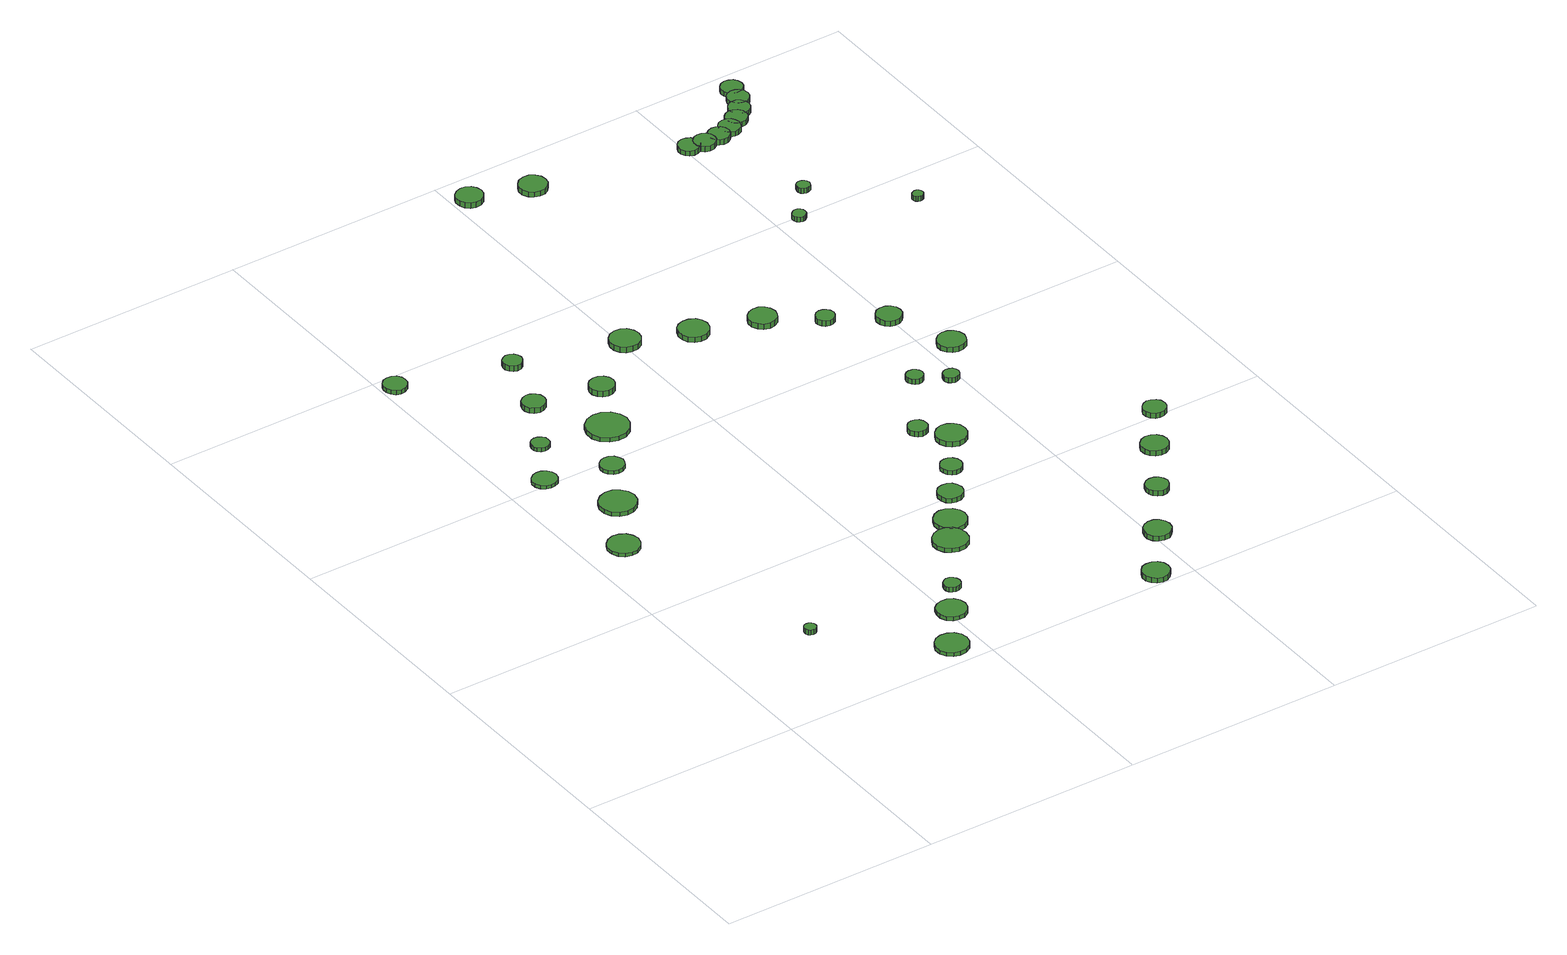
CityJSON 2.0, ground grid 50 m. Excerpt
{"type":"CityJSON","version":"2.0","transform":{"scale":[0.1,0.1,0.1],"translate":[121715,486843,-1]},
"CityObjects":{
"tree1":{"type":"SolitaryVegetationObject","attributes":{"function":"something"},"geometry":[{"type":"MultiSurface","lod":"1","boundaries":[[[0,1,2,3,4,5,6,7,8,9,10,11,12,13,14]],[[15,16,17,18,19,20,21,22,23,24,25,26,27,28,29]],[[0,29,28,1]],[[1,28,27,2]],[[2,27,26,3]],[[3,26,25,4]],[[4,25,24,5]],[[5,24,23,6]],[[6,23,22,7]],[[7,22,21,8]],[[8,21,20,9]],[[9,20,19,10]],[[10,19,18,11]],[[11,18,17,12]],[[12,17,16,13]],[[13,16,15,14]],[[14,15,29,0]]]}]},
"tree2":{"type":"SolitaryVegetationObject","attributes":{"function":"something"},"geometry":[{"type":"MultiSurface","lod":"1","boundaries":[[[30,31,32,33,34,35,36,37,38,39,40,41,42,43,44]],[[45,46,47,48,49,50,51,52,53,54,55,56,57,58,59]],[[30,59,58,31]],[[31,58,57,32]],[[32,57,56,33]],[[33,56,55,34]],[[34,55,54,35]],[[35,54,53,36]],[[36,53,52,37]],[[37,52,51,38]],[[38,51,50,39]],[[39,50,49,40]],[[40,49,48,41]],[[41,48,47,42]],[[42,47,46,43]],[[43,46,45,44]],[[44,45,59,30]]]}]},
"tree3":{"type":"SolitaryVegetationObject","attributes":{"function":"something"},"geometry":[{"type":"MultiSurface","lod":"1","boundaries":[[[60,61,62,63,64,65,66,67,68,69,70,71,72,73,74]],[[75,76,77,78,79,80,81,82,83,84,85,86,87,88,89]],[[60,89,88,61]],[[61,88,87,62]],[[62,87,86,63]],[[63,86,85,64]],[[64,85,84,65]],[[65,84,83,66]],[[66,83,82,67]],[[67,82,81,68]],[[68,81,80,69]],[[69,80,79,70]],[[70,79,78,71]],[[71,78,77,72]],[[72,77,76,73]],[[73,76,75,74]],[[74,75,89,60]]]}]},
"tree4":{"type":"SolitaryVegetationObject","attributes":{"function":"something"},"geometry":[{"type":"MultiSurface","lod":"1","boundaries":[[[90,91,92,93,94,95,96,97,98,99,100,101,102,103,104]],[[105,106,107,108,109,110,111,112,113,114,115,116,117,118,119]],[[90,119,118,91]],[[91,118,117,92]],[[92,117,116,93]],[[93,116,115,94]],[[94,115,114,95]],[[95,114,113,96]],[[96,113,112,97]],[[97,112,111,98]],[[98,111,110,99]],[[99,110,109,100]],[[100,109,108,101]],[[101,108,107,102]],[[102,107,106,103]],[[103,106,105,104]],[[104,105,119,90]]]}]},
"tree5":{"type":"SolitaryVegetationObject","attributes":{"function":"something"},"geometry":[{"type":"MultiSurface","lod":"1","boundaries":[[[120,121,122,123,124,125,126,127,128,129,130,131,132,133,134]],[[135,136,137,138,139,140,141,142,143,144,145,146,147,148,149]],[[120,149,148,121]],[[121,148,147,122]],[[122,147,146,123]],[[123,146,145,124]],[[124,145,144,125]],[[125,144,143,126]],[[126,143,142,127]],[[127,142,141,128]],[[128,141,140,129]],[[129,140,139,130]],[[130,139,138,131]],[[131,138,137,132]],[[132,137,136,133]],[[133,136,135,134]],[[134,135,149,120]]]}]},
"tree6":{"type":"SolitaryVegetationObject","attributes":{"function":"something"},"geometry":[{"type":"MultiSurface","lod":"1","boundaries":[[[150,151,152,153,154,155,156,157,158,159,160,161,162,163,164]],[[165,166,167,168,169,170,171,172,173,174,175,176,177,178,179]],[[150,179,178,151]],[[151,178,177,152]],[[152,177,176,153]],[[153,176,175,154]],[[154,175,174,155]],[[155,174,173,156]],[[156,173,172,157]],[[157,172,171,158]],[[158,171,170,159]],[[159,170,169,160]],[[160,169,168,161]],[[161,168,167,162]],[[162,167,166,163]],[[163,166,165,164]],[[164,165,179,150]]]}]},
"tree7":{"type":"SolitaryVegetationObject","attributes":{"function":"something"},"geometry":[{"type":"MultiSurface","lod":"1","boundaries":[[[180,181,182,183,184,185,186,187,188,189,190,191,192,193,194]],[[195,196,197,198,199,200,201,202,203,204,205,206,207,208,209]],[[180,209,208,181]],[[181,208,207,182]],[[182,207,206,183]],[[183,206,205,184]],[[184,205,204,185]],[[185,204,203,186]],[[186,203,202,187]],[[187,202,201,188]],[[188,201,200,189]],[[189,200,199,190]],[[190,199,198,191]],[[191,198,197,192]],[[192,197,196,193]],[[193,196,195,194]],[[194,195,209,180]]]}]},
"tree8":{"type":"SolitaryVegetationObject","attributes":{"function":"something"},"geometry":[{"type":"MultiSurface","lod":"1","boundaries":[[[210,211,212,213,214,215,216,217,218,219,220,221,222,223,224]],[[225,226,227,228,229,230,231,232,233,234,235,236,237,238,239]],[[210,239,238,211]],[[211,238,237,212]],[[212,237,236,213]],[[213,236,235,214]],[[214,235,234,215]],[[215,234,233,216]],[[216,233,232,217]],[[217,232,231,218]],[[218,231,230,219]],[[219,230,229,220]],[[220,229,228,221]],[[221,228,227,222]],[[222,227,226,223]],[[223,226,225,224]],[[224,225,239,210]]]}]},
"tree9":{"type":"SolitaryVegetationObject","attributes":{"function":"something"},"geometry":[{"type":"MultiSurface","lod":"1","boundaries":[[[240,241,242,243,244,245,246,247,248,249,250,251,252,253,254]],[[255,256,257,258,259,260,261,262,263,264,265,266,267,268,269]],[[240,269,268,241]],[[241,268,267,242]],[[242,267,266,243]],[[243,266,265,244]],[[244,265,264,245]],[[245,264,263,246]],[[246,263,262,247]],[[247,262,261,248]],[[248,261,260,249]],[[249,260,259,250]],[[250,259,258,251]],[[251,258,257,252]],[[252,257,256,253]],[[253,256,255,254]],[[254,255,269,240]]]}]},
"tree10":{"type":"SolitaryVegetationObject","attributes":{"function":"something"},"geometry":[{"type":"MultiSurface","lod":"1","boundaries":[[[270,271,272,273,274,275,276,277,278,279,280,281,282,283,284]],[[285,286,287,288,289,290,291,292,293,294,295,296,297,298,299]],[[270,299,298,271]],[[271,298,297,272]],[[272,297,296,273]],[[273,296,295,274]],[[274,295,294,275]],[[275,294,293,276]],[[276,293,292,277]],[[277,292,291,278]],[[278,291,290,279]],[[279,290,289,280]],[[280,289,288,281]],[[281,288,287,282]],[[282,287,286,283]],[[283,286,285,284]],[[284,285,299,270]]]}]},
"tree11":{"type":"SolitaryVegetationObject","attributes":{"function":"something"},"geometry":[{"type":"MultiSurface","lod":"1","boundaries":[[[300,301,302,303,304,305,306,307,308,309,310,311,312,313,314]],[[315,316,317,318,319,320,321,322,323,324,325,326,327,328,329]],[[300,329,328,301]],[[301,328,327,302]],[[302,327,326,303]],[[303,326,325,304]],[[304,325,324,305]],[[305,324,323,306]],[[306,323,322,307]],[[307,322,321,308]],[[308,321,320,309]],[[309,320,319,310]],[[310,319,318,311]],[[311,318,317,312]],[[312,317,316,313]],[[313,316,315,314]],[[314,315,329,300]]]}]},
"tree12":{"type":"SolitaryVegetationObject","attributes":{"function":"something"},"geometry":[{"type":"MultiSurface","lod":"1","boundaries":[[[330,331,332,333,334,335,336,337,338,339,340,341,342,343,344]],[[345,346,347,348,349,350,351,352,353,354,355,356,357,358,359]],[[330,359,358,331]],[[331,358,357,332]],[[332,357,356,333]],[[333,356,355,334]],[[334,355,354,335]],[[335,354,353,336]],[[336,353,352,337]],[[337,352,351,338]],[[338,351,350,339]],[[339,350,349,340]],[[340,349,348,341]],[[341,348,347,342]],[[342,347,346,343]],[[343,346,345,344]],[[344,345,359,330]]]}]},
"tree13":{"type":"SolitaryVegetationObject","attributes":{"function":"something"},"geometry":[{"type":"MultiSurface","lod":"1","boundaries":[[[360,361,362,363,364,365,366,367,368,369,370,371,372,373,374]],[[375,376,377,378,379,380,381,382,383,384,385,386,387,388,389]],[[360,389,388,361]],[[361,388,387,362]],[[362,387,386,363]],[[363,386,385,364]],[[364,385,384,365]],[[365,384,383,366]],[[366,383,382,367]],[[367,382,381,368]],[[368,381,380,369]],[[369,380,379,370]],[[370,379,378,371]],[[371,378,377,372]],[[372,377,376,373]],[[373,376,375,374]],[[374,375,389,360]]]}]},
"tree14":{"type":"SolitaryVegetationObject","attributes":{"function":"something"},"geometry":[{"type":"MultiSurface","lod":"1","boundaries":[[[390,391,392,393,394,395,396,397,398,399,400,401,402,403,404]],[[405,406,407,408,409,410,411,412,413,414,415,416,417,418,419]],[[390,419,418,391]],[[391,418,417,392]],[[392,417,416,393]],[[393,416,415,394]],[[394,415,414,395]],[[395,414,413,396]],[[396,413,412,397]],[[397,412,411,398]],[[398,411,410,399]],[[399,410,409,400]],[[400,409,408,401]],[[401,408,407,402]],[[402,407,406,403]],[[403,406,405,404]],[[404,405,419,390]]]}]},
"tree15":{"type":"SolitaryVegetationObject","attributes":{"function":"something"},"geometry":[{"type":"MultiSurface","lod":"1","boundaries":[[[420,421,422,423,424,425,426,427,428,429,430,431,432,433,434]],[[435,436,437,438,439,440,441,442,443,444,445,446,447,448,449]],[[420,449,448,421]],[[421,448,447,422]],[[422,447,446,423]],[[423,446,445,424]],[[424,445,444,425]],[[425,444,443,426]],[[426,443,442,427]],[[427,442,441,428]],[[428,441,440,429]],[[429,440,439,430]],[[430,439,438,431]],[[431,438,437,432]],[[432,437,436,433]],[[433,436,435,434]],[[434,435,449,420]]]}]},
"tree16":{"type":"SolitaryVegetationObject","attributes":{"function":"something"},"geometry":[{"type":"MultiSurface","lod":"1","boundaries":[[[450,451,452,453,454,455,456,457,458,459,460,461,462,463,464]],[[465,466,467,468,469,470,471,472,473,474,475,476,477,478,479]],[[450,479,478,451]],[[451,478,477,452]],[[452,477,476,453]],[[453,476,475,454]],[[454,475,474,455]],[[455,474,473,456]],[[456,473,472,457]],[[457,472,471,458]],[[458,471,470,459]],[[459,470,469,460]],[[460,469,468,461]],[[461,468,467,462]],[[462,467,466,463]],[[463,466,465,464]],[[464,465,479,450]]]}]},
"tree17":{"type":"SolitaryVegetationObject","attributes":{"function":"something"},"geometry":[{"type":"MultiSurface","lod":"1","boundaries":[[[480,481,482,483,484,485,486,487,488,489,490,491,492,493,494]],[[495,496,497,498,499,500,501,502,503,504,505,506,507,508,509]],[[480,509,508,481]],[[481,508,507,482]],[[482,507,506,483]],[[483,506,505,484]],[[484,505,504,485]],[[485,504,503,486]],[[486,503,502,487]],[[487,502,501,488]],[[488,501,500,489]],[[489,500,499,490]],[[490,499,498,491]],[[491,498,497,492]],[[492,497,496,493]],[[493,496,495,494]],[[494,495,509,480]]]}]},
"tree18":{"type":"SolitaryVegetationObject","attributes":{"function":"something"},"geometry":[{"type":"MultiSurface","lod":"1","boundaries":[[[510,511,512,513,514,515,516,517,518,519,520,521,522,523,524]],[[525,526,527,528,529,530,531,532,533,534,535,536,537,538,539]],[[510,539,538,511]],[[511,538,537,512]],[[512,537,536,513]],[[513,536,535,514]],[[514,535,534,515]],[[515,534,533,516]],[[516,533,532,517]],[[517,532,531,518]],[[518,531,530,519]],[[519,530,529,520]],[[520,529,528,521]],[[521,528,527,522]],[[522,527,526,523]],[[523,526,525,524]],[[524,525,539,510]]]}]},
"tree19":{"type":"SolitaryVegetationObject","attributes":{"function":"something"},"geometry":[{"type":"MultiSurface","lod":"1","boundaries":[[[540,541,542,543,544,545,546,547,548,549,550,551,552,553,554]],[[555,556,557,558,559,560,561,562,563,564,565,566,567,568,569]],[[540,569,568,541]],[[541,568,567,542]],[[542,567,566,543]],[[543,566,565,544]],[[544,565,564,545]],[[545,564,563,546]],[[546,563,562,547]],[[547,562,561,548]],[[548,561,560,549]],[[549,560,559,550]],[[550,559,558,551]],[[551,558,557,552]],[[552,557,556,553]],[[553,556,555,554]],[[554,555,569,540]]]}]},
"tree20":{"type":"SolitaryVegetationObject","attributes":{"function":"something"},"geometry":[{"type":"MultiSurface","lod":"1","boundaries":[[[570,571,572,573,574,575,576,577,578,579,580,581,582,583,584]],[[585,586,587,588,589,590,591,592,593,594,595,596,597,598,599]],[[570,599,598,571]],[[571,598,597,572]],[[572,597,596,573]],[[573,596,595,574]],[[574,595,594,575]],[[575,594,593,576]],[[576,593,592,577]],[[577,592,591,578]],[[578,591,590,579]],[[579,590,589,580]],[[580,589,588,581]],[[581,588,587,582]],[[582,587,586,583]],[[583,586,585,584]],[[584,585,599,570]]]}]},
"tree21":{"type":"SolitaryVegetationObject","attributes":{"function":"something"},"geometry":[{"type":"MultiSurface","lod":"1","boundaries":[[[600,601,602,603,604,605,606,607,608,609,610,611,612,613,614]],[[615,616,617,618,619,620,621,622,623,624,625,626,627,628,629]],[[600,629,628,601]],[[601,628,627,602]],[[602,627,626,603]],[[603,626,625,604]],[[604,625,624,605]],[[605,624,623,606]],[[606,623,622,607]],[[607,622,621,608]],[[608,621,620,609]],[[609,620,619,610]],[[610,619,618,611]],[[611,618,617,612]],[[612,617,616,613]],[[613,616,615,614]],[[614,615,629,600]]]}]},
"tree22":{"type":"SolitaryVegetationObject","attributes":{"function":"something"},"geometry":[{"type":"MultiSurface","lod":"1","boundaries":[[[630,631,632,633,634,635,636,637,638,639,640,641,642,643,644]],[[645,646,647,648,649,650,651,652,653,654,655,656,657,658,659]],[[630,659,658,631]],[[631,658,657,632]],[[632,657,656,633]],[[633,656,655,634]],[[634,655,654,635]],[[635,654,653,636]],[[636,653,652,637]],[[637,652,651,638]],[[638,651,650,639]],[[639,650,649,640]],[[640,649,648,641]],[[641,648,647,642]],[[642,647,646,643]],[[643,646,645,644]],[[644,645,659,630]]]}]},
"tree23":{"type":"SolitaryVegetationObject","attributes":{"function":"something"},"geometry":[{"type":"MultiSurface","lod":"1","boundaries":[[[660,661,662,663,664,665,666,667,668,669,670,671,672,673,674]],[[675,676,677,678,679,680,681,682,683,684,685,686,687,688,689]],[[660,689,688,661]],[[661,688,687,662]],[[662,687,686,663]],[[663,686,685,664]],[[664,685,684,665]],[[665,684,683,666]],[[666,683,682,667]],[[667,682,681,668]],[[668,681,680,669]],[[669,680,679,670]],[[670,679,678,671]],[[671,678,677,672]],[[672,677,676,673]],[[673,676,675,674]],[[674,675,689,660]]]}]},
"tree24":{"type":"SolitaryVegetationObject","attributes":{"function":"something"},"geometry":[{"type":"MultiSurface","lod":"1","boundaries":[[[690,691,692,693,694,695,696,697,698,699,700,701,702,703,704]],[[705,706,707,708,709,710,711,712,713,714,715,716,717,718,719]],[[690,719,718,691]],[[691,718,717,692]],[[692,717,716,693]],[[693,716,715,694]],[[694,715,714,695]],[[695,714,713,696]],[[696,713,712,697]],[[697,712,711,698]],[[698,711,710,699]],[[699,710,709,700]],[[700,709,708,701]],[[701,708,707,702]],[[702,707,706,703]],[[703,706,705,704]],[[704,705,719,690]]]}]},
"tree25":{"type":"SolitaryVegetationObject","attributes":{"function":"something"},"geometry":[{"type":"MultiSurface","lod":"1","boundaries":[[[720,721,722,723,724,725,726,727,728,729,730,731,732,733,734]],[[735,736,737,738,739,740,741,742,743,744,745,746,747,748,749]],[[720,749,748,721]],[[721,748,747,722]],[[722,747,746,723]],[[723,746,745,724]],[[724,745,744,725]],[[725,744,743,726]],[[726,743,742,727]],[[727,742,741,728]],[[728,741,740,729]],[[729,740,739,730]],[[730,739,738,731]],[[731,738,737,732]],[[732,737,736,733]],[[733,736,735,734]],[[734,735,749,720]]]}]},
"tree26":{"type":"SolitaryVegetationObject","attributes":{"function":"something"},"geometry":[{"type":"MultiSurface","lod":"1","boundaries":[[[750,751,752,753,754,755,756,757,758,759,760,761,762,763,764]],[[765,766,767,768,769,770,771,772,773,774,775,776,777,778,779]],[[750,779,778,751]],[[751,778,777,752]],[[752,777,776,753]],[[753,776,775,754]],[[754,775,774,755]],[[755,774,773,756]],[[756,773,772,757]],[[757,772,771,758]],[[758,771,770,759]],[[759,770,769,760]],[[760,769,768,761]],[[761,768,767,762]],[[762,767,766,763]],[[763,766,765,764]],[[764,765,779,750]]]}]},
"tree27":{"type":"SolitaryVegetationObject","attributes":{"function":"something"},"geometry":[{"type":"MultiSurface","lod":"1","boundaries":[[[780,781,782,783,784,785,786,787,788,789,790,791,792,793,794]],[[795,796,797,798,799,800,801,802,803,804,805,806,807,808,809]],[[780,809,808,781]],[[781,808,807,782]],[[782,807,806,783]],[[783,806,805,784]],[[784,805,804,785]],[[785,804,803,786]],[[786,803,802,787]],[[787,802,801,788]],[[788,801,800,789]],[[789,800,799,790]],[[790,799,798,791]],[[791,798,797,792]],[[792,797,796,793]],[[793,796,795,794]],[[794,795,809,780]]]}]},
"tree28":{"type":"SolitaryVegetationObject","attributes":{"function":"something"},"geometry":[{"type":"MultiSurface","lod":"1","boundaries":[[[810,811,812,813,814,815,816,817,818,819,820,821,822,823,824]],[[825,826,827,828,829,830,831,832,833,834,835,836,837,838,839]],[[810,839,838,811]],[[811,838,837,812]],[[812,837,836,813]],[[813,836,835,814]],[[814,835,834,815]],[[815,834,833,816]],[[816,833,832,817]],[[817,832,831,818]],[[818,831,830,819]],[[819,830,829,820]],[[820,829,828,821]],[[821,828,827,822]],[[822,827,826,823]],[[823,826,825,824]],[[824,825,839,810]]]}]},
"tree29":{"type":"SolitaryVegetationObject","attributes":{"function":"something"},"geometry":[{"type":"MultiSurface","lod":"1","boundaries":[[[840,841,842,843,844,845,846,847,848,849,850,851,852,853,854]],[[855,856,857,858,859,860,861,862,863,864,865,866,867,868,869]],[[840,869,868,841]],[[841,868,867,842]],[[842,867,866,843]],[[843,866,865,844]],[[844,865,864,845]],[[845,864,863,846]],[[846,863,862,847]],[[847,862,861,848]],[[848,861,860,849]],[[849,860,859,850]],[[850,859,858,851]],[[851,858,857,852]],[[852,857,856,853]],[[853,856,855,854]],[[854,855,869,840]]]}]},
"tree30":{"type":"SolitaryVegetationObject","attributes":{"function":"something"},"geometry":[{"type":"MultiSurface","lod":"1","boundaries":[[[870,871,872,873,874,875,876,877,878,879,880,881,882,883,884]],[[885,886,887,888,889,890,891,892,893,894,895,896,897,898,899]],[[870,899,898,871]],[[871,898,897,872]],[[872,897,896,873]],[[873,896,895,874]],[[874,895,894,875]],[[875,894,893,876]],[[876,893,892,877]],[[877,892,891,878]],[[878,891,890,879]],[[879,890,889,880]],[[880,889,888,881]],[[881,888,887,882]],[[882,887,886,883]],[[883,886,885,884]],[[884,885,899,870]]]}]},
"tree31":{"type":"SolitaryVegetationObject","attributes":{"function":"something"},"geometry":[{"type":"MultiSurface","lod":"1","boundaries":[[[900,901,902,903,904,905,906,907,908,909,910,911,912,913,914]],[[915,916,917,918,919,920,921,922,923,924,925,926,927,928,929]],[[900,929,928,901]],[[901,928,927,902]],[[902,927,926,903]],[[903,926,925,904]],[[904,925,924,905]],[[905,924,923,906]],[[906,923,922,907]],[[907,922,921,908]],[[908,921,920,909]],[[909,920,919,910]],[[910,919,918,911]],[[911,918,917,912]],[[912,917,916,913]],[[913,916,915,914]],[[914,915,929,900]]]}]},
"tree32":{"type":"SolitaryVegetationObject","attributes":{"function":"something"},"geometry":[{"type":"MultiSurface","lod":"1","boundaries":[[[930,931,932,933,934,935,936,937,938,939,940,941,942,943,944]],[[945,946,947,948,949,950,951,952,953,954,955,956,957,958,959]],[[930,959,958,931]],[[931,958,957,932]],[[932,957,956,933]],[[933,956,955,934]],[[934,955,954,935]],[[935,954,953,936]],[[936,953,952,937]],[[937,952,951,938]],[[938,951,950,939]],[[939,950,949,940]],[[940,949,948,941]],[[941,948,947,942]],[[942,947,946,943]],[[943,946,945,944]],[[944,945,959,930]]]}]},
"tree33":{"type":"SolitaryVegetationObject","attributes":{"function":"something"},"geometry":[{"type":"MultiSurface","lod":"1","boundaries":[[[960,961,962,963,964,965,966,967,968,969,970,971,972,973,974]],[[975,976,977,978,979,980,981,982,983,984,985,986,987,988,989]],[[960,989,988,961]],[[961,988,987,962]],[[962,987,986,963]],[[963,986,985,964]],[[964,985,984,965]],[[965,984,983,966]],[[966,983,982,967]],[[967,982,981,968]],[[968,981,980,969]],[[969,980,979,970]],[[970,979,978,971]],[[971,978,977,972]],[[972,977,976,973]],[[973,976,975,974]],[[974,975,989,960]]]}]},
"tree34":{"type":"SolitaryVegetationObject","attributes":{"function":"something"},"geometry":[{"type":"MultiSurface","lod":"1","boundaries":[[[990,991,992,993,994,995,996,997,998,999,1000,1001,1002,1003,1004]],[[1005,1006,1007,1008,1009,1010,1011,1012,1013,1014,1015,1016,1017,1018,1019]],[[990,1019,1018,991]],[[991,1018,1017,992]],[[992,1017,1016,993]],[[993,1016,1015,994]],[[994,1015,1014,995]],[[995,1014,1013,996]],[[996,1013,1012,997]],[[997,1012,1011,998]],[[998,1011,1010,999]],[[999,1010,1009,1000]],[[1000,1009,1008,1001]],[[1001,1008,1007,1002]],[[1002,1007,1006,1003]],[[1003,1006,1005,1004]],[[1004,1005,1019,990]]]}]},
"tree35":{"type":"SolitaryVegetationObject","attributes":{"function":"something"},"geometry":[{"type":"MultiSurface","lod":"1","boundaries":[[[1020,1021,1022,1023,1024,1025,1026,1027,1028,1029,1030,1031,1032,1033,1034]],[[1035,1036,1037,1038,1039,1040,1041,1042,1043,1044,1045,1046,1047,1048,1049]],[[1020,1049,1048,1021]],[[1021,1048,1047,1022]],[[1022,1047,1046,1023]],[[1023,1046,1045,1024]],[[1024,1045,1044,1025]],[[1025,1044,1043,1026]],[[1026,1043,1042,1027]],[[1027,1042,1041,1028]],[[1028,1041,1040,1029]],[[1029,1040,1039,1030]],[[1030,1039,1038,1031]],[[1031,1038,1037,1032]],[[1032,1037,1036,1033]],[[1033,1036,1035,1034]],[[1034,1035,1049,1020]]]}]},
"tree36":{"type":"SolitaryVegetationObject","attributes":{"function":"something"},"geometry":[{"type":"MultiSurface","lod":"1","boundaries":[[[1050,1051,1052,1053,1054,1055,1056,1057,1058,1059,1060,1061,1062,1063,1064]],[[1065,1066,1067,1068,1069,1070,1071,1072,1073,1074,1075,1076,1077,1078,1079]],[[1050,1079,1078,1051]],[[1051,1078,1077,1052]],[[1052,1077,1076,1053]],[[1053,1076,1075,1054]],[[1054,1075,1074,1055]],[[1055,1074,1073,1056]],[[1056,1073,1072,1057]],[[1057,1072,1071,1058]],[[1058,1071,1070,1059]],[[1059,1070,1069,1060]],[[1060,1069,1068,1061]],[[1061,1068,1067,1062]],[[1062,1067,1066,1063]],[[1063,1066,1065,1064]],[[1064,1065,1079,1050]]]}]},
"tree37":{"type":"SolitaryVegetationObject","attributes":{"function":"something"},"geometry":[{"type":"MultiSurface","lod":"1","boundaries":[[[1080,1081,1082,1083,1084,1085,1086,1087,1088,1089,1090,1091,1092,1093,1094]],[[1095,1096,1097,1098,1099,1100,1101,1102,1103,1104,1105,1106,1107,1108,1109]],[[1080,1109,1108,1081]],[[1081,1108,1107,1082]],[[1082,1107,1106,1083]],[[1083,1106,1105,1084]],[[1084,1105,1104,1085]],[[1085,1104,1103,1086]],[[1086,1103,1102,1087]],[[1087,1102,1101,1088]],[[1088,1101,1100,1089]],[[1089,1100,1099,1090]],[[1090,1099,1098,1091]],[[1091,1098,1097,1092]],[[1092,1097,1096,1093]],[[1093,1096,1095,1094]],[[1094,1095,1109,1080]]]}]},
"tree38":{"type":"SolitaryVegetationObject","attributes":{"function":"something"},"geometry":[{"type":"MultiSurface","lod":"1","boundaries":[[[1110,1111,1112,1113,1114,1115,1116,1117,1118,1119,1120,1121,1122,1123,1124]],[[1125,1126,1127,1128,1129,1130,1131,1132,1133,1134,1135,1136,1137,1138,1139]],[[1110,1139,1138,1111]],[[1111,1138,1137,1112]],[[1112,1137,1136,1113]],[[1113,1136,1135,1114]],[[1114,1135,1134,1115]],[[1115,1134,1133,1116]],[[1116,1133,1132,1117]],[[1117,1132,1131,1118]],[[1118,1131,1130,1119]],[[1119,1130,1129,1120]],[[1120,1129,1128,1121]],[[1121,1128,1127,1122]],[[1122,1127,1126,1123]],[[1123,1126,1125,1124]],[[1124,1125,1139,1110]]]}]},
"tree39":{"type":"SolitaryVegetationObject","attributes":{"function":"something"},"geometry":[{"type":"MultiSurface","lod":"1","boundaries":[[[1140,1141,1142,1143,1144,1145,1146,1147,1148,1149,1150,1151,1152,1153,1154]],[[1155,1156,1157,1158,1159,1160,1161,1162,1163,1164,1165,1166,1167,1168,1169]],[[1140,1169,1168,1141]],[[1141,1168,1167,1142]],[[1142,1167,1166,1143]],[[1143,1166,1165,1144]],[[1144,1165,1164,1145]],[[1145,1164,1163,1146]],[[1146,1163,1162,1147]],[[1147,1162,1161,1148]],[[1148,1161,1160,1149]],[[1149,1160,1159,1150]],[[1150,1159,1158,1151]],[[1151,1158,1157,1152]],[[1152,1157,1156,1153]],[[1153,1156,1155,1154]],[[1154,1155,1169,1140]]]}]},
"tree40":{"type":"SolitaryVegetationObject","attributes":{"function":"something"},"geometry":[{"type":"MultiSurface","lod":"1","boundaries":[[[1170,1171,1172,1173,1174,1175,1176,1177,1178,1179,1180,1181,1182,1183,1184]],[[1185,1186,1187,1188,1189,1190,1191,1192,1193,1194,1195,1196,1197,1198,1199]],[[1170,1199,1198,1171]],[[1171,1198,1197,1172]],[[1172,1197,1196,1173]],[[1173,1196,1195,1174]],[[1174,1195,1194,1175]],[[1175,1194,1193,1176]],[[1176,1193,1192,1177]],[[1177,1192,1191,1178]],[[1178,1191,1190,1179]],[[1179,1190,1189,1180]],[[1180,1189,1188,1181]],[[1181,1188,1187,1182]],[[1182,1187,1186,1183]],[[1183,1186,1185,1184]],[[1184,1185,1199,1170]]]}]},
"tree41":{"type":"SolitaryVegetationObject","attributes":{"function":"something"},"geometry":[{"type":"MultiSurface","lod":"1","boundaries":[[[1200,1201,1202,1203,1204,1205,1206,1207,1208,1209,1210,1211,1212,1213,1214]],[[1215,1216,1217,1218,1219,1220,1221,1222,1223,1224,1225,1226,1227,1228,1229]],[[1200,1229,1228,1201]],[[1201,1228,1227,1202]],[[1202,1227,1226,1203]],[[1203,1226,1225,1204]],[[1204,1225,1224,1205]],[[1205,1224,1223,1206]],[[1206,1223,1222,1207]],[[1207,1222,1221,1208]],[[1208,1221,1220,1209]],[[1209,1220,1219,1210]],[[1210,1219,1218,1211]],[[1211,1218,1217,1212]],[[1212,1217,1216,1213]],[[1213,1216,1215,1214]],[[1214,1215,1229,1200]]]}]},
"tree42":{"type":"SolitaryVegetationObject","attributes":{"function":"something"},"geometry":[{"type":"MultiSurface","lod":"1","boundaries":[[[1230,1231,1232,1233,1234,1235,1236,1237,1238,1239,1240,1241,1242,1243,1244]],[[1245,1246,1247,1248,1249,1250,1251,1252,1253,1254,1255,1256,1257,1258,1259]],[[1230,1259,1258,1231]],[[1231,1258,1257,1232]],[[1232,1257,1256,1233]],[[1233,1256,1255,1234]],[[1234,1255,1254,1235]],[[1235,1254,1253,1236]],[[1236,1253,1252,1237]],[[1237,1252,1251,1238]],[[1238,1251,1250,1239]],[[1239,1250,1249,1240]],[[1240,1249,1248,1241]],[[1241,1248,1247,1242]],[[1242,1247,1246,1243]],[[1243,1246,1245,1244]],[[1244,1245,1259,1230]]]}]},
"tree43":{"type":"SolitaryVegetationObject","attributes":{"function":"something"},"geometry":[{"type":"MultiSurface","lod":"1","boundaries":[[[1260,1261,1262,1263,1264,1265,1266,1267,1268,1269,1270,1271,1272,1273,1274]],[[1275,1276,1277,1278,1279,1280,1281,1282,1283,1284,1285,1286,1287,1288,1289]],[[1260,1289,1288,1261]],[[1261,1288,1287,1262]],[[1262,1287,1286,1263]],[[1263,1286,1285,1264]],[[1264,1285,1284,1265]],[[1265,1284,1283,1266]],[[1266,1283,1282,1267]],[[1267,1282,1281,1268]],[[1268,1281,1280,1269]],[[1269,1280,1279,1270]],[[1270,1279,1278,1271]],[[1271,1278,1277,1272]],[[1272,1277,1276,1273]],[[1273,1276,1275,1274]],[[1274,1275,1289,1260]]]}]},
"tree44":{"type":"SolitaryVegetationObject","attributes":{"function":"something"},"geometry":[{"type":"MultiSurface","lod":"1","boundaries":[[[1290,1291,1292,1293,1294,1295,1296,1297,1298,1299,1300,1301,1302,1303,1304]],[[1305,1306,1307,1308,1309,1310,1311,1312,1313,1314,1315,1316,1317,1318,1319]],[[1290,1319,1318,1291]],[[1291,1318,1317,1292]],[[1292,1317,1316,1293]],[[1293,1316,1315,1294]],[[1294,1315,1314,1295]],[[1295,1314,1313,1296]],[[1296,1313,1312,1297]],[[1297,1312,1311,1298]],[[1298,1311,1310,1299]],[[1299,1310,1309,1300]],[[1300,1309,1308,1301]],[[1301,1308,1307,1302]],[[1302,1307,1306,1303]],[[1303,1306,1305,1304]],[[1304,1305,1319,1290]]]}]},
"tree45":{"type":"SolitaryVegetationObject","attributes":{"function":"something"},"geometry":[{"type":"MultiSurface","lod":"1","boundaries":[[[1320,1321,1322,1323,1324,1325,1326,1327,1328,1329,1330,1331,1332,1333,1334]],[[1335,1336,1337,1338,1339,1340,1341,1342,1343,1344,1345,1346,1347,1348,1349]],[[1320,1349,1348,1321]],[[1321,1348,1347,1322]],[[1322,1347,1346,1323]],[[1323,1346,1345,1324]],[[1324,1345,1344,1325]],[[1325,1344,1343,1326]],[[1326,1343,1342,1327]],[[1327,1342,1341,1328]],[[1328,1341,1340,1329]],[[1329,1340,1339,1330]],[[1330,1339,1338,1331]],[[1331,1338,1337,1332]],[[1332,1337,1336,1333]],[[1333,1336,1335,1334]],[[1334,1335,1349,1320]]]}]},
"tree46":{"type":"SolitaryVegetationObject","attributes":{"function":"something"},"geometry":[{"type":"MultiSurface","lod":"1","boundaries":[[[1350,1351,1352,1353,1354,1355,1356,1357,1358,1359,1360,1361,1362,1363,1364]],[[1365,1366,1367,1368,1369,1370,1371,1372,1373,1374,1375,1376,1377,1378,1379]],[[1350,1379,1378,1351]],[[1351,1378,1377,1352]],[[1352,1377,1376,1353]],[[1353,1376,1375,1354]],[[1354,1375,1374,1355]],[[1355,1374,1373,1356]],[[1356,1373,1372,1357]],[[1357,1372,1371,1358]],[[1358,1371,1370,1359]],[[1359,1370,1369,1360]],[[1360,1369,1368,1361]],[[1361,1368,1367,1362]],[[1362,1367,1366,1363]],[[1363,1366,1365,1364]],[[1364,1365,1379,1350]]]}]}
},
"vertices":[
[242,262,21],[241,267,21],[238,272,21],[233,275,21],[228,275,21],[222,274,21],[218,270,21],[216,265,21],[216,259,21],[218,254,21],[222,250,21],[228,249,21],[233,249,21],[238,252,21],[241,257,21],[241,257,9],[238,252,9],[233,249,9],[228,249,9],[222,250,9],[218,254,9],[216,259,9],[216,265,9],[218,270,9],[222,274,9],[228,275,9],[233,275,9],[238,272,9],[241,267,9],[242,262,9],
[126,729,15],[122,744,15],[114,756,15],[101,763,15],[86,765,15],[72,760,15],[61,750,15],[55,737,15],[55,722,15],[61,708,15],[72,698,15],[86,694,15],[101,695,15],[114,703,15],[122,715,15],[122,715,7],[114,703,7],[101,695,7],[86,694,7],[72,698,7],[61,708,7],[55,722,7],[55,737,7],[61,750,7],[72,760,7],[86,765,7],[101,763,7],[114,756,7],[122,744,7],[126,729,7],
[118,1013,15],[116,1024,15],[109,1033,15],[99,1039,15],[88,1040,15],[77,1037,15],[68,1029,15],[63,1019,15],[63,1007,15],[68,997,15],[77,989,15],[88,986,15],[99,987,15],[109,992,15],[116,1002,15],[116,1002,7],[109,992,7],[99,987,7],[88,986,7],[77,989,7],[68,997,7],[63,1007,7],[63,1019,7],[68,1029,7],[77,1037,7],[88,1040,7],[99,1039,7],[109,1033,7],[116,1024,7],[118,1013,7],
[206,859,17],[202,876,17],[192,889,17],[178,898,17],[161,900,17],[145,894,17],[132,883,17],[125,867,17],[125,850,17],[132,835,17],[145,823,17],[161,818,17],[178,820,17],[192,828,17],[202,842,17],[202,842,7],[192,828,7],[178,820,7],[161,818,7],[145,823,7],[132,835,7],[125,850,7],[125,867,7],[132,883,7],[145,894,7],[161,900,7],[178,898,7],[192,889,7],[202,876,7],[206,859,7],
[475,57,15],[472,72,15],[463,84,15],[449,92,15],[434,93,15],[420,89,15],[409,79,15],[402,65,15],[402,49,15],[409,35,15],[420,25,15],[434,21,15],[449,22,15],[463,30,15],[472,42,15],[472,42,6],[463,30,6],[449,22,6],[434,21,6],[420,25,6],[409,35,6],[402,49,6],[402,65,6],[409,79,6],[420,89,6],[434,93,6],[449,92,6],[463,84,6],[472,72,6],[475,57,6],
[58,1465,16],[56,1476,16],[50,1485,16],[40,1490,16],[29,1491,16],[19,1488,16],[11,1480,16],[7,1471,16],[7,1460,16],[11,1450,16],[19,1442,16],[29,1439,16],[40,1440,16],[50,1446,16],[56,1454,16],[56,1454,6],[50,1446,6],[40,1440,6],[29,1439,6],[19,1442,6],[11,1450,6],[7,1460,6],[7,1471,6],[11,1480,6],[19,1488,6],[29,1491,6],[40,1490,6],[50,1485,6],[56,1476,6],[58,1465,6],
[176,1124,15],[175,1132,15],[170,1139,15],[162,1143,15],[154,1144,15],[146,1142,15],[139,1136,15],[136,1128,15],[136,1119,15],[139,1112,15],[146,1106,15],[154,1103,15],[162,1104,15],[170,1109,15],[175,1115,15],[175,1115,6],[170,1109,6],[162,1104,6],[154,1103,6],[146,1106,6],[139,1112,6],[136,1119,6],[136,1128,6],[139,1136,6],[146,1142,6],[154,1144,6],[162,1143,6],[170,1139,6],[175,1132,6],[176,1124,6],
[261,979,15],[258,989,15],[252,998,15],[242,1004,15],[231,1005,15],[221,1002,15],[212,994,15],[208,984,15],[208,973,15],[212,963,15],[221,955,15],[231,952,15],[242,953,15],[252,959,15],[258,968,15],[258,968,6],[252,959,6],[242,953,6],[231,952,6],[221,955,6],[212,963,6],[208,973,6],[208,984,6],[212,994,6],[221,1002,6],[231,1005,6],[242,1004,6],[252,998,6],[258,989,6],[261,979,6],
[542,160,15],[539,174,15],[531,185,15],[519,192,15],[505,193,15],[492,189,15],[481,180,15],[476,167,15],[476,153,15],[481,140,15],[492,131,15],[505,127,15],[519,128,15],[531,135,15],[539,146,15],[539,146,6],[531,135,6],[519,128,6],[505,127,6],[492,131,6],[481,140,6],[476,153,6],[476,167,6],[481,180,6],[492,189,6],[505,193,6],[519,192,6],[531,185,6],[539,174,6],[542,160,6],
[252,1249,19],[250,1260,19],[244,1268,19],[234,1274,19],[224,1275,19],[213,1271,19],[205,1264,19],[201,1254,19],[201,1244,19],[205,1234,19],[213,1227,19],[224,1223,19],[234,1224,19],[244,1230,19],[250,1238,19],[250,1238,6],[244,1230,6],[234,1224,6],[224,1223,6],[213,1227,6],[205,1234,6],[201,1244,6],[201,1254,6],[205,1264,6],[213,1271,6],[224,1275,6],[234,1274,6],[244,1268,6],[250,1260,6],[252,1249,6],
[578,232,17],[576,240,17],[572,246,17],[565,250,17],[557,251,17],[550,248,17],[544,243,17],[541,236,17],[541,228,17],[544,221,17],[550,216,17],[557,213,17],[565,214,17],[572,218,17],[576,224,17],[576,224,6],[572,218,6],[565,214,6],[557,213,6],[550,216,6],[544,221,6],[541,228,6],[541,236,6],[544,243,6],[550,248,6],[557,251,6],[565,250,6],[572,246,6],[576,240,6],[578,232,6],
[351,1096,16],[347,1115,16],[335,1131,16],[318,1141,16],[299,1143,16],[280,1137,16],[265,1124,16],[257,1106,16],[257,1086,16],[265,1068,16],[280,1055,16],[299,1049,16],[318,1051,16],[335,1061,16],[347,1077,16],[347,1077,6],[335,1061,6],[318,1051,6],[299,1049,6],[280,1055,6],[265,1068,6],[257,1086,6],[257,1106,6],[265,1124,6],[280,1137,6],[299,1143,6],[318,1141,6],[335,1131,6],[347,1115,6],[351,1096,6],
[293,1390,22],[291,1399,22],[286,1406,22],[278,1411,22],[269,1412,22],[261,1409,22],[254,1403,22],[250,1395,22],[250,1385,22],[254,1377,22],[261,1371,22],[269,1368,22],[278,1369,22],[286,1374,22],[291,1381,22],[291,1381,9],[286,1374,9],[278,1369,9],[269,1368,9],[261,1371,9],[254,1377,9],[250,1385,9],[250,1395,9],[254,1403,9],[261,1409,9],[269,1412,9],[278,1411,9],[286,1406,9],[291,1399,9],[293,1390,9],
[403,1219,20],[400,1231,20],[393,1240,20],[383,1246,20],[372,1247,20],[360,1243,20],[352,1236,20],[347,1225,20],[347,1213,20],[352,1203,20],[360,1195,20],[372,1191,20],[383,1192,20],[393,1198,20],[400,1208,20],[400,1208,7],[393,1198,7],[383,1192,7],[372,1191,7],[360,1195,7],[352,1203,7],[347,1213,7],[347,1225,7],[352,1236,7],[360,1243,7],[372,1247,7],[383,1246,7],[393,1240,7],[400,1231,7],[403,1219,7],
[686,366,16],[683,382,16],[674,395,16],[660,403,16],[644,404,16],[629,399,16],[617,389,16],[610,374,16],[610,358,16],[617,343,16],[629,333,16],[644,328,16],[660,329,16],[674,337,16],[683,350,16],[683,350,6],[674,337,6],[660,329,6],[644,328,6],[629,333,6],[617,343,6],[610,358,6],[610,374,6],[617,389,6],[629,399,6],[644,404,6],[660,403,6],[674,395,6],[683,382,6],[686,366,6],
[724,424,16],[721,438,16],[712,450,16],[699,458,16],[684,460,16],[670,455,16],[659,445,16],[653,431,16],[653,416,16],[659,402,16],[670,392,16],[684,388,16],[699,389,16],[712,397,16],[721,409,16],[721,409,6],[712,397,6],[699,389,6],[684,388,6],[670,392,6],[659,402,6],[653,416,6],[653,431,6],[659,445,6],[670,455,6],[684,460,6],[699,458,6],[712,450,6],[721,438,6],[724,424,6],
[771,503,17],[768,515,17],[762,524,17],[752,530,17],[740,531,17],[729,528,17],[720,520,17],[716,509,17],[716,498,17],[720,487,17],[729,479,17],[740,476,17],[752,477,17],[762,483,17],[768,492,17],[768,492,6],[762,483,6],[752,477,6],[740,476,6],[729,479,6],[720,487,6],[716,498,6],[716,509,6],[720,520,6],[729,528,6],[740,531,6],[752,530,6],[762,524,6],[768,515,6],[771,503,6],
[541,1328,19],[538,1342,19],[530,1354,19],[518,1361,19],[504,1362,19],[490,1358,19],[480,1348,19],[474,1335,19],[474,1321,19],[480,1308,19],[490,1299,19],[504,1295,19],[518,1296,19],[530,1303,19],[538,1315,19],[538,1315,6],[530,1303,6],[518,1296,6],[504,1295,6],[490,1299,6],[480,1308,6],[474,1321,6],[474,1335,6],[480,1348,6],[490,1358,6],[504,1362,6],[518,1361,6],[530,1354,6],[538,1342,6],[541,1328,6],
[955,30,19],[953,43,19],[945,53,19],[934,59,19],[922,60,19],[910,57,19],[901,48,19],[895,37,19],[895,24,19],[901,13,19],[910,4,19],[922,0,19],[934,2,19],[945,8,19],[953,18,19],[953,18,7],[945,8,7],[934,2,7],[922,0,7],[910,4,7],[901,13,7],[895,24,7],[895,37,7],[901,48,7],[910,57,7],[922,60,7],[934,59,7],[945,53,7],[953,43,7],[955,30,7],
[823,582,16],[821,592,16],[815,600,16],[807,605,16],[797,606,16],[787,603,16],[780,596,16],[776,587,16],[776,577,16],[780,568,16],[787,561,16],[797,558,16],[807,559,16],[815,564,16],[821,572,16],[821,572,6],[815,564,6],[807,559,6],[797,558,6],[787,561,6],[780,568,6],[776,577,6],[776,587,6],[780,596,6],[787,603,6],[797,606,6],[807,605,6],[815,600,6],[821,592,6],[823,582,6],
[678,1281,17],[675,1295,17],[667,1306,17],[654,1313,17],[640,1314,17],[627,1310,17],[616,1301,17],[611,1288,17],[611,1274,17],[616,1261,17],[627,1251,17],[640,1247,17],[654,1248,17],[667,1255,17],[675,1267,17],[675,1267,5],[667,1255,5],[654,1248,5],[640,1247,5],[627,1251,5],[616,1261,5],[611,1274,5],[611,1288,5],[616,1301,5],[627,1310,5],[640,1314,5],[654,1313,5],[667,1306,5],[675,1295,5],[678,1281,5],
[841,731,19],[839,740,19],[834,747,19],[826,752,19],[817,753,19],[808,750,19],[802,744,19],[798,736,19],[798,726,19],[802,718,19],[808,712,19],[817,709,19],[826,710,19],[834,715,19],[839,722,19],[839,722,6],[834,715,6],[826,710,6],[817,709,6],[808,712,6],[802,718,6],[798,726,6],[798,736,6],[802,744,6],[808,750,6],[817,753,6],[826,752,6],[834,747,6],[839,740,6],[841,731,6],
[1042,151,20],[1040,163,20],[1032,174,20],[1022,180,20],[1009,181,20],[997,177,20],[988,169,20],[983,157,20],[983,145,20],[988,133,20],[997,125,20],[1009,121,20],[1022,122,20],[1032,129,20],[1040,139,20],[1040,139,8],[1032,129,8],[1022,122,8],[1009,121,8],[997,125,8],[988,133,8],[983,145,8],[983,157,8],[988,169,8],[997,177,8],[1009,181,8],[1022,180,8],[1032,174,8],[1040,163,8],[1042,151,8],
[897,674,17],[894,688,17],[886,699,17],[874,706,17],[860,708,17],[846,703,17],[836,694,17],[830,681,17],[830,667,17],[836,654,17],[846,645,17],[860,640,17],[874,642,17],[886,649,17],[894,660,17],[894,660,5],[886,649,5],[874,642,5],[860,640,5],[846,645,5],[836,654,5],[830,667,5],[830,681,5],[836,694,5],[846,703,5],[860,708,5],[874,706,5],[886,699,5],[894,688,5],[897,674,5],
[565,1926,23],[562,1938,23],[555,1948,23],[544,1954,23],[532,1955,23],[520,1951,23],[511,1943,23],[506,1932,23],[506,1919,23],[511,1908,23],[520,1900,23],[532,1896,23],[544,1897,23],[555,1904,23],[562,1914,23],[562,1914,10],[555,1904,10],[544,1897,10],[532,1896,10],[520,1900,10],[511,1908,10],[506,1919,10],[506,1932,10],[511,1943,10],[520,1951,10],[532,1955,10],[544,1954,10],[555,1948,10],[562,1938,10],[565,1926,10],
[815,1235,19],[812,1248,19],[805,1258,19],[794,1265,19],[781,1266,19],[768,1262,19],[759,1254,19],[753,1242,19],[753,1229,19],[759,1217,19],[768,1208,19],[781,1204,19],[794,1206,19],[805,1212,19],[812,1223,19],[812,1223,6],[805,1212,6],[794,1206,6],[781,1204,6],[768,1208,6],[759,1217,6],[753,1229,6],[753,1242,6],[759,1254,6],[768,1262,6],[781,1266,6],[794,1265,6],[805,1258,6],[812,1248,6],[815,1235,6],
[935,882,22],[933,889,22],[929,895,22],[922,899,22],[914,900,22],[907,898,22],[901,893,22],[898,885,22],[898,878,22],[901,871,22],[907,866,22],[914,863,22],[922,864,22],[929,868,22],[933,874,22],[933,874,10],[929,868,10],[922,864,10],[914,863,10],[907,866,10],[901,871,10],[898,878,10],[898,885,10],[901,893,10],[907,898,10],[914,900,10],[922,899,10],[929,895,10],[933,889,10],[935,882,10],
[1127,281,20],[1124,291,20],[1118,300,20],[1109,305,20],[1098,306,20],[1088,303,20],[1080,296,20],[1076,286,20],[1076,275,20],[1080,266,20],[1088,259,20],[1098,255,20],[1109,256,20],[1118,262,20],[1124,270,20],[1124,270,8],[1118,262,8],[1109,256,8],[1098,255,8],[1088,259,8],[1080,266,8],[1076,275,8],[1076,286,8],[1080,296,8],[1088,303,8],[1098,306,8],[1109,305,8],[1118,300,8],[1124,291,8],[1127,281,8],
[696,1886,22],[694,1899,22],[686,1909,22],[675,1916,22],[662,1917,22],[649,1913,22],[640,1904,22],[634,1892,22],[634,1879,22],[640,1867,22],[649,1859,22],[662,1855,22],[675,1856,22],[686,1863,22],[694,1873,22],[694,1873,10],[686,1863,10],[675,1856,10],[662,1855,10],[649,1859,10],[640,1867,10],[634,1879,10],[634,1892,10],[640,1904,10],[649,1913,10],[662,1917,10],[675,1916,10],[686,1909,10],[694,1899,10],[696,1886,10],
[999,844,21],[997,852,21],[993,858,21],[986,861,21],[979,862,21],[972,860,21],[966,855,21],[963,848,21],[963,841,21],[966,834,21],[972,829,21],[979,827,21],[986,828,21],[993,831,21],[997,837,21],[997,837,9],[993,831,9],[986,828,9],[979,827,9],[972,829,9],[966,834,9],[963,841,9],[963,848,9],[966,855,9],[972,860,9],[979,862,9],[986,861,9],[993,858,9],[997,852,9],[999,844,9],
[908,1160,22],[906,1169,22],[901,1176,22],[893,1180,22],[885,1181,22],[876,1178,22],[870,1172,22],[866,1164,22],[866,1156,22],[870,1148,22],[876,1142,22],[885,1139,22],[893,1140,22],[901,1144,22],[906,1151,22],[906,1151,9],[901,1144,9],[893,1140,9],[885,1139,9],[876,1142,9],[870,1148,9],[866,1156,9],[866,1164,9],[870,1172,9],[876,1178,9],[885,1181,9],[893,1180,9],[901,1176,9],[906,1169,9],[908,1160,9],
[1211,405,20],[1208,417,20],[1201,427,20],[1190,433,20],[1178,435,20],[1166,431,20],[1156,422,20],[1151,411,20],[1151,398,20],[1156,387,20],[1166,379,20],[1178,375,20],[1190,376,20],[1201,382,20],[1208,392,20],[1208,392,8],[1201,382,8],[1190,376,8],[1178,375,8],[1166,379,8],[1156,387,8],[1151,398,8],[1151,411,8],[1156,422,8],[1166,431,8],[1178,435,8],[1190,433,8],[1201,427,8],[1208,417,8],[1211,405,8],
[1019,1083,29],[1017,1094,29],[1010,1103,29],[1000,1109,29],[988,1110,29],[977,1107,29],[969,1099,29],[964,1088,29],[964,1077,29],[969,1066,29],[977,1058,29],[988,1055,29],[1000,1056,29],[1010,1062,29],[1017,1071,29],[1017,1071,16],[1010,1062,16],[1000,1056,16],[988,1055,16],[977,1058,16],[969,1066,16],[964,1077,16],[964,1088,16],[969,1099,16],[977,1107,16],[988,1110,16],[1000,1109,16],[1010,1103,16],[1017,1094,16],[1019,1083,16],
[1078,939,26],[1075,951,26],[1068,962,26],[1057,968,26],[1044,970,26],[1031,966,26],[1022,957,26],[1016,945,26],[1016,932,26],[1022,920,26],[1031,912,26],[1044,908,26],[1057,909,26],[1068,915,26],[1075,926,26],[1075,926,14],[1068,915,14],[1057,909,14],[1044,908,14],[1031,912,14],[1022,920,14],[1016,932,14],[1016,945,14],[1022,957,14],[1031,966,14],[1044,970,14],[1057,968,14],[1068,962,14],[1075,951,14],[1078,939,14],
[1280,512,20],[1278,523,20],[1272,531,20],[1262,536,20],[1252,538,20],[1242,534,20],[1234,527,20],[1229,517,20],[1229,507,20],[1234,497,20],[1242,490,20],[1252,487,20],[1262,488,20],[1272,493,20],[1278,502,20],[1278,502,8],[1272,493,8],[1262,488,8],[1252,487,8],[1242,490,8],[1234,497,8],[1229,507,8],[1229,517,8],[1234,527,8],[1242,534,8],[1252,538,8],[1262,536,8],[1272,531,8],[1278,523,8],[1280,512,8],
[1066,1490,22],[1065,1497,22],[1061,1502,22],[1056,1505,22],[1050,1506,22],[1044,1504,22],[1039,1499,22],[1036,1494,22],[1036,1487,22],[1039,1482,22],[1044,1477,22],[1050,1475,22],[1056,1476,22],[1061,1479,22],[1065,1484,22],[1065,1484,10],[1061,1479,10],[1056,1476,10],[1050,1475,10],[1044,1477,10],[1039,1482,10],[1036,1487,10],[1036,1494,10],[1039,1499,10],[1044,1504,10],[1050,1506,10],[1056,1505,10],[1061,1502,10],[1065,1497,10],[1066,1490,10],
[1029,1818,24],[1027,1828,24],[1021,1836,24],[1012,1841,24],[1002,1842,24],[992,1839,24],[985,1832,24],[981,1823,24],[981,1813,24],[985,1804,24],[992,1797,24],[1002,1794,24],[1012,1795,24],[1021,1800,24],[1027,1808,24],[1027,1808,12],[1021,1800,12],[1012,1795,12],[1002,1794,12],[992,1797,12],[985,1804,12],[981,1813,12],[981,1823,12],[985,1832,12],[992,1839,12],[1002,1842,12],[1012,1841,12],[1021,1836,12],[1027,1828,12],[1029,1818,12],
[1063,1811,26],[1061,1821,26],[1055,1829,26],[1046,1834,26],[1036,1835,26],[1026,1832,26],[1019,1825,26],[1015,1816,26],[1015,1806,26],[1019,1797,26],[1026,1790,26],[1036,1787,26],[1046,1788,26],[1055,1793,26],[1061,1801,26],[1061,1801,13],[1055,1793,13],[1046,1788,13],[1036,1787,13],[1026,1790,13],[1019,1797,13],[1015,1806,13],[1015,1816,13],[1019,1825,13],[1026,1832,13],[1036,1835,13],[1046,1834,13],[1055,1829,13],[1061,1821,13],[1063,1811,13],
[1130,1568,24],[1128,1574,24],[1125,1579,24],[1119,1582,24],[1113,1583,24],[1107,1581,24],[1102,1577,24],[1100,1571,24],[1100,1565,24],[1102,1559,24],[1107,1555,24],[1113,1553,24],[1119,1554,24],[1125,1557,24],[1128,1562,24],[1128,1562,12],[1125,1557,12],[1119,1554,12],[1113,1553,12],[1107,1555,12],[1102,1559,12],[1100,1565,12],[1100,1571,12],[1102,1577,12],[1107,1581,12],[1113,1583,12],[1119,1582,12],[1125,1579,12],[1128,1574,12],[1130,1568,12],
[1100,1814,26],[1098,1824,26],[1092,1832,26],[1083,1837,26],[1073,1838,26],[1064,1835,26],[1056,1828,26],[1052,1819,26],[1052,1809,26],[1056,1800,26],[1064,1793,26],[1073,1790,26],[1083,1791,26],[1092,1796,26],[1098,1804,26],[1098,1804,13],[1092,1796,13],[1083,1791,13],[1073,1790,13],[1064,1793,13],[1056,1800,13],[1052,1809,13],[1052,1819,13],[1056,1828,13],[1064,1835,13],[1073,1838,13],[1083,1837,13],[1092,1832,13],[1098,1824,13],[1100,1814,13],
[1134,1825,26],[1131,1835,26],[1126,1843,26],[1117,1848,26],[1107,1849,26],[1097,1846,26],[1090,1839,26],[1086,1830,26],[1086,1820,26],[1090,1811,26],[1097,1804,26],[1107,1801,26],[1117,1802,26],[1126,1807,26],[1131,1815,26],[1131,1815,14],[1126,1807,14],[1117,1802,14],[1107,1801,14],[1097,1804,14],[1090,1811,14],[1086,1820,14],[1086,1830,14],[1090,1839,14],[1097,1846,14],[1107,1849,14],[1117,1848,14],[1126,1843,14],[1131,1835,14],[1134,1825,14],
[1286,1388,42],[1285,1393,42],[1282,1397,42],[1278,1399,42],[1273,1400,42],[1268,1398,42],[1264,1395,42],[1262,1390,42],[1262,1385,42],[1264,1381,42],[1268,1377,42],[1273,1376,42],[1278,1376,42],[1282,1379,42],[1285,1383,42],[1285,1383,30],[1282,1379,30],[1278,1376,30],[1273,1376,30],[1268,1377,30],[1264,1381,30],[1262,1385,30],[1262,1390,30],[1264,1395,30],[1268,1398,30],[1273,1400,30],[1278,1399,30],[1282,1397,30],[1285,1393,30],[1286,1388,30],
[1164,1844,26],[1162,1854,26],[1156,1862,26],[1147,1867,26],[1137,1868,26],[1127,1865,26],[1120,1858,26],[1116,1849,26],[1116,1839,26],[1120,1829,26],[1127,1823,26],[1137,1820,26],[1147,1821,26],[1156,1826,26],[1162,1834,26],[1162,1834,14],[1156,1826,14],[1147,1821,14],[1137,1820,14],[1127,1823,14],[1120,1829,14],[1116,1839,14],[1116,1849,14],[1120,1858,14],[1127,1865,14],[1137,1868,14],[1147,1867,14],[1156,1862,14],[1162,1854,14],[1164,1844,14],
[1188,1869,26],[1186,1879,26],[1180,1887,26],[1172,1892,26],[1162,1893,26],[1152,1890,26],[1145,1883,26],[1140,1874,26],[1140,1864,26],[1145,1855,26],[1152,1848,26],[1162,1845,26],[1172,1846,26],[1180,1851,26],[1186,1859,26],[1186,1859,14],[1180,1851,14],[1172,1846,14],[1162,1845,14],[1152,1848,14],[1145,1855,14],[1140,1864,14],[1140,1874,14],[1145,1883,14],[1152,1890,14],[1162,1893,14],[1172,1892,14],[1180,1887,14],[1186,1879,14],[1188,1869,14],
[1208,1901,26],[1206,1911,26],[1200,1919,26],[1191,1924,26],[1181,1925,26],[1171,1922,26],[1164,1916,26],[1160,1906,26],[1160,1896,26],[1164,1887,26],[1171,1880,26],[1181,1877,26],[1191,1878,26],[1200,1883,26],[1206,1891,26],[1206,1891,14],[1200,1883,14],[1191,1878,14],[1181,1877,14],[1171,1880,14],[1164,1887,14],[1160,1896,14],[1160,1906,14],[1164,1916,14],[1171,1922,14],[1181,1925,14],[1191,1924,14],[1200,1919,14],[1206,1911,14],[1208,1901,14],
[1217,1937,26],[1215,1947,26],[1209,1955,26],[1200,1960,26],[1190,1961,26],[1180,1958,26],[1173,1951,26],[1169,1942,26],[1169,1932,26],[1173,1923,26],[1180,1916,26],[1190,1913,26],[1200,1914,26],[1209,1919,26],[1215,1927,26],[1215,1927,14],[1209,1919,14],[1200,1914,14],[1190,1913,14],[1180,1916,14],[1173,1923,14],[1169,1932,14],[1169,1942,14],[1173,1951,14],[1180,1958,14],[1190,1961,14],[1200,1960,14],[1209,1955,14],[1215,1947,14],[1217,1937,14]
]}
